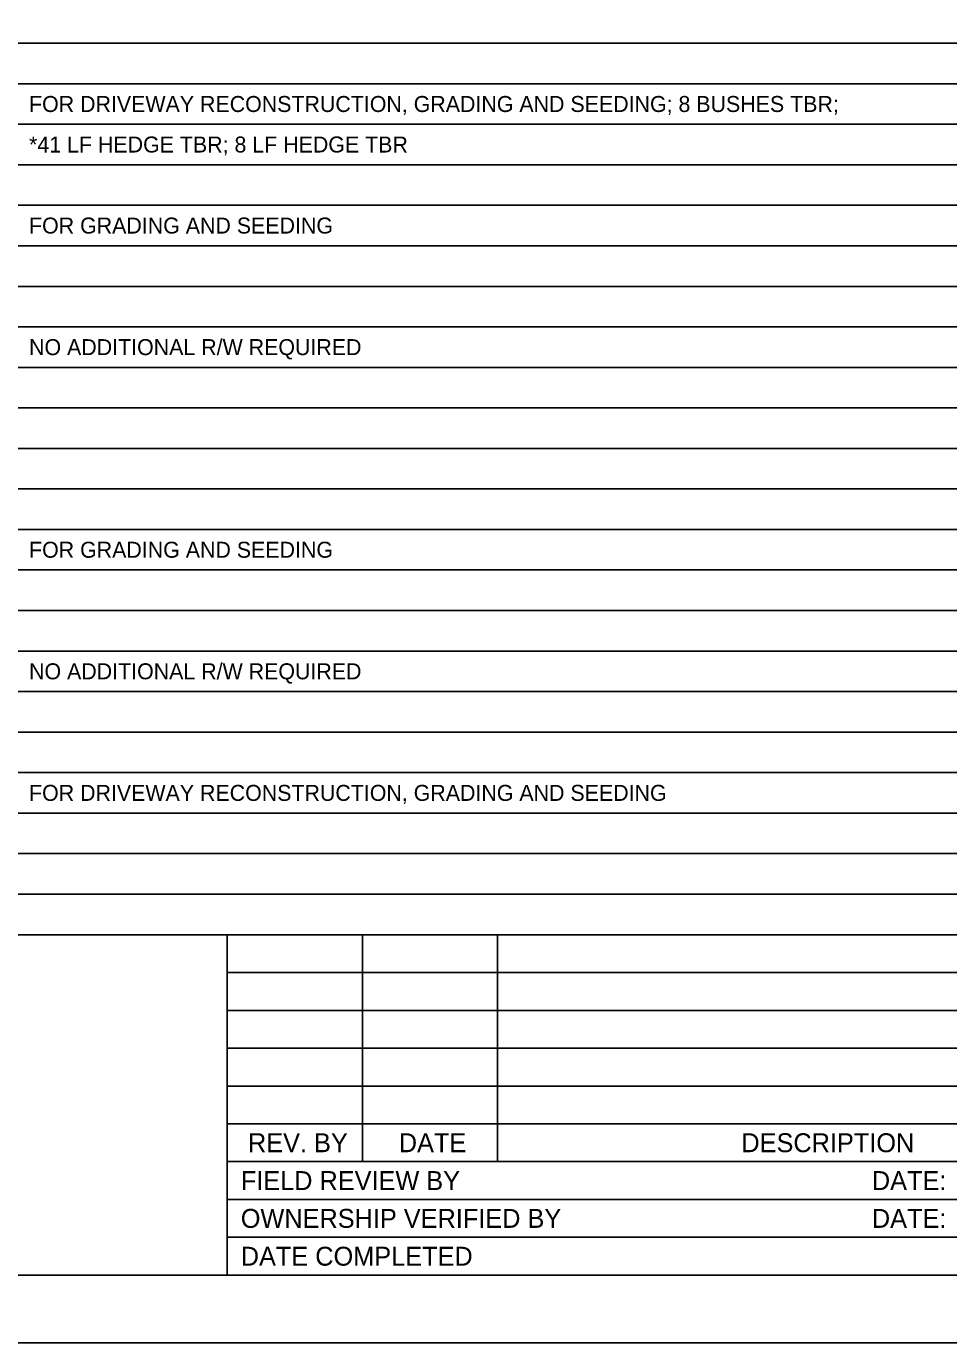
# Model space of a CAD drawing. Extents: x 0 to 34, y 0 to 22.
# Drawn here: x 23.71 to 30.54, y 0 to 9.74 of the extents above; entities that cross this region are included whole.
import ezdxf

# ---------------------------------------------------------------- set-up
doc = ezdxf.new("R2010")
doc.units = 0
for name, color, linetype in [('SH_Border', 7, 'Continuous'), ('SH_Cut_Line', 7, 'Continuous'), ('SH_Text', 7, 'Continuous')]:
    doc.layers.add(name, color=color, linetype=linetype)

msp = doc.modelspace()

# ---------------------------------------------------------------- linework, layer by layer
at = {"layer": 'SH_Border'}
msp.add_lwpolyline([(1.5, 21.5), (33.5, 21.5), (33.5, 0.5), (1.5, 0.5)], close=True, dxfattribs=at)
at = {"layer": 'SH_Cut_Line'}
msp.add_lwpolyline([(0, 0), (34, 0), (34, 22), (0, 22)], close=True, dxfattribs=at)
at = {"layer": 'SH_Text'}
for p, q in [((1.5, 9.6192), (32, 9.6192)), ((1.5, 9.3193), (32, 9.3193)), ((1.5, 9.0193), (32, 9.0193)), ((1.5, 8.7193), (32, 8.7193)), ((1.5, 8.4194), (32, 8.4194)), ((1.5, 8.1194), (32, 8.1194)), ((1.5, 7.8194), (32, 7.8194)), ((1.5, 7.5195), (32, 7.5195)), ((1.5, 7.2195), (32, 7.2195)), ((1.5, 6.9195), (32, 6.9195)), ((1.5, 6.6196), (32, 6.6196)), ((1.5, 6.3196), (32, 6.3196)), ((1.5, 6.0196), (32, 6.0196)), ((1.5, 5.7197), (32, 5.7197)), ((1.5, 5.4197), (32, 5.4197)), ((1.5, 5.1198), (32, 5.1198)), ((1.5, 4.8198), (32, 4.8198)), ((1.5, 4.5198), (32, 4.5198)), ((1.5, 4.2199), (32, 4.2199)), ((1.5, 3.9199), (32, 3.9199)), ((1.5, 3.6199), (32, 3.6199)), ((1.5, 3.32), (32, 3.32)), ((1.5, 3.02), (32, 3.02)), ((25.1966, 3.02), (25.1966, 0.5)), ((25.1966, 3.02), (32, 3.02)), ((26.1966, 3.02), (26.1966, 1.34)), ((27.1966, 3.02), (27.1966, 1.34)), ((25.1966, 2.74), (32, 2.74)), ((25.1966, 2.46), (32, 2.46)), ((25.1966, 2.18), (32, 2.18)), ((25.1966, 1.9), (32, 1.9)), ((25.1966, 1.62), (32, 1.62)), ((25.1966, 1.34), (32, 1.34)), ((25.1966, 1.06), (32, 1.06)), ((25.1966, 0.78), (32, 0.78))]:
    msp.add_line(p, q, dxfattribs=at)

# ---------------------------------------------------------------- texts
for s, height, p in [('FOR DRIVEWAY RECONSTRUCTION, GRADING AND SEEDING; 8 BUSHES TBR;', 0.118272, (23.7295, 9.1101)), ('*41 LF HEDGE TBR; 8 LF HEDGE TBR', 0.118272, (23.7295, 8.8102)), ('FOR GRADING AND SEEDING', 0.118272, (23.7295, 8.2103)), ('NO ADDITIONAL R/W REQUIRED', 0.118272, (23.7295, 7.3104)), ('FOR GRADING AND SEEDING', 0.118272, (23.7295, 5.8105)), ('NO ADDITIONAL R/W REQUIRED', 0.118272, (23.7295, 4.9106)), ('FOR DRIVEWAY RECONSTRUCTION, GRADING AND SEEDING', 0.118272, (23.7295, 4.0107)), ('REV. BY', 0.14, (25.3499, 1.41)), ('DATE', 0.14, (26.4661, 1.41)), ('DESCRIPTION', 0.14, (29.0016, 1.41)), ('FIELD REVIEW BY', 0.14, (25.2966, 1.13)), ('DATE:', 0.14, (29.9673, 1.13)), ('OWNERSHIP VERIFIED BY', 0.14, (25.2966, 0.85)), ('DATE:', 0.14, (29.9673, 0.85)), ('DATE COMPLETED', 0.14, (25.2966, 0.57))]:
    msp.add_text(s, height=height, dxfattribs=at).set_placement(p)

doc.saveas('drawing.dxf')
